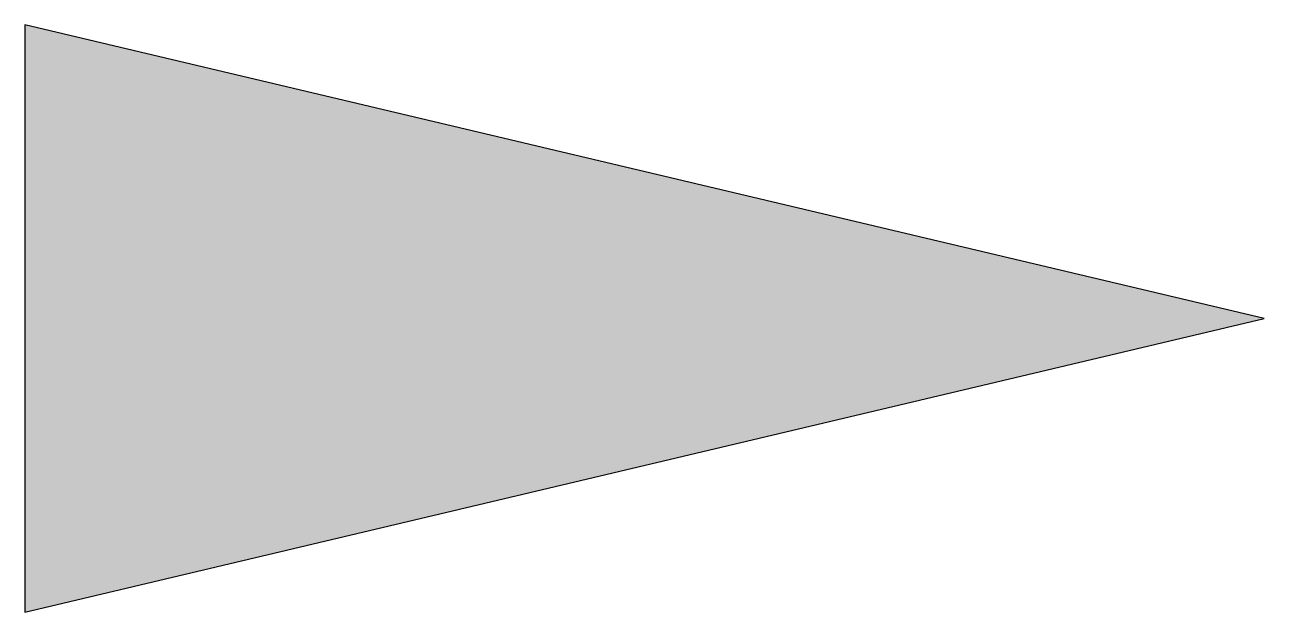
# Model space of a CAD drawing. Header units: metres. Extents: x -2.97 to 0, y -0.7 to 0.7.
import ezdxf

# ---------------------------------------------------------------- set-up
doc = ezdxf.new("R2010")
doc.units = ezdxf.units.M
doc.layers.get('0').update_dxf_attribs({"color": 150})

msp = doc.modelspace()

# ---------------------------------------------------------------- hatches: boundary and pattern name
h = msp.add_hatch(color=256)
h.dxf.hatch_style = 1
h.paths.add_polyline_path([(-2.9739, 0.7049), (-2.9739, -0.7049), (0, 0)])

# ---------------------------------------------------------------- linework, layer by layer
at = {"flags": 128}
msp.add_lwpolyline([(-2.9739, 0.7049), (-2.9739, -0.7049), (0, 0)], close=True, dxfattribs=at)

doc.saveas('drawing.dxf')
